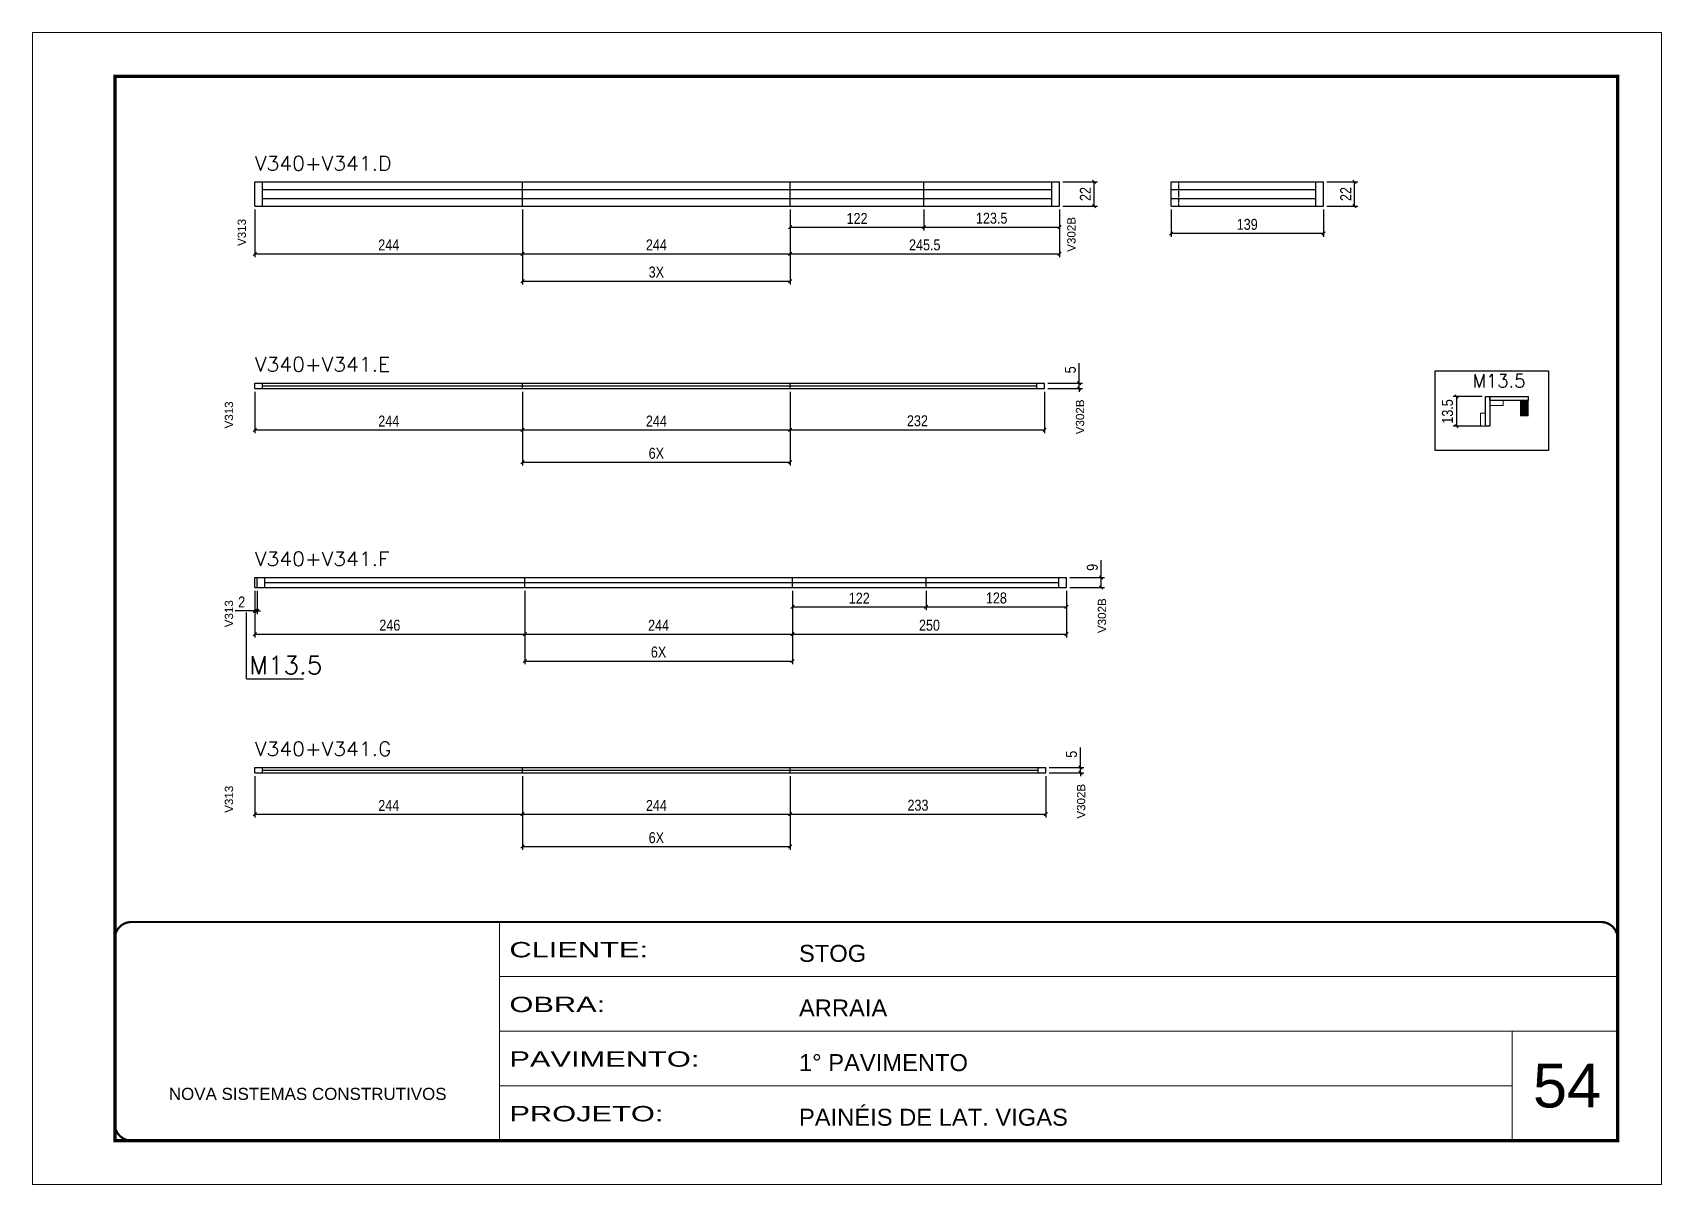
# Model space of a CAD drawing. Extents: x -3394 to 16474, y -5031 to 14397.
# Drawn here: x 5857 to 7342, y -1585 to -535 of the extents above; entities that cross this region are included whole.
import ezdxf

# ---------------------------------------------------------------- set-up
doc = ezdxf.new("R2010")
doc.units = 0
for name, pattern in [('CONTINUO', [0]), ('DASHED', [0.75, 0.5, -0.25]), ('HIDDEN', [0.375, 0.25, -0.125])]:
    doc.linetypes.add(name, pattern=pattern)
doc.layers.get('0').update_dxf_attribs({"linetype": 'CONTINUOUS'})
doc.layers.get('Defpoints').update_dxf_attribs({"linetype": 'CONTINUOUS'})
for name, color, linetype in [('5', 5, 'CONTINUOUS'), ('COTA', 241, 'CONTINUOUS'), ('NOMENCLATURA', 7, 'CONTINUOUS'), ('Painéis', 200, 'CONTINUOUS'), ('SARR_2.2x7', 40, 'CONTINUOUS'), ('SARR_EDITAR', 141, 'CONTINUOUS')]:
    doc.layers.add(name, color=color, linetype=linetype)
for name, color, linetype, lineweight in [('CARIMBO', 255, 'CONTINUOUS', 9), ('Folhas', 255, 'CONTINUOUS', 9), ('Madeira', 126, 'CONTINUOUS', 18), ('Sarr 2.2x7', 40, 'CONTINUOUS', 9), ('SARRAFO DE PRESSAO', 251, 'DASHED', 9), ('Texto Seção', 7, 'CONTINUOUS', 15)]:
    doc.layers.add(name, color=color, linetype=linetype, lineweight=lineweight)
doc.styles.add('ARIAL', font='arial.ttf')
doc.styles.add('COTA TECNICA', font='techl___.ttf', dxfattribs={"height": 10})
doc.styles.add('REGUA-120', font='ROMANS.shx', dxfattribs={"height": 15})
doc.styles.get("Standard").update_dxf_attribs({"font": 'ROMANS.SHX'})
doc.styles.add('Tecnologia', font='')
doc.styles.get('Tecnologia').set_extended_font_data('Forgotten Futurist')
doc.dimstyles.new('PAINEL', dxfattribs={"dimtxt": 10, "dimasz": 3, "dimexe": 3, "dimexo": 3, "dimgap": 3, "dimtad": 1, "dimdec": 1, "dimzin": 12, "dimdsep": 46, "dimtxsty": 'COTA TECNICA', "dimblk1": 'OBLIQUE', "dimblk2": 'OBLIQUE', "dimsah": 1, "dimcen": 0.9, "dimclrd": 4, "dimclre": 4, "dimclrt": 240, "dimadec": 1, "dimazin": 3, "dimtfac": 1, "dimtdec": 1, "dimtmove": 0, "dimatfit": 3, "dimfxl": 1, "dimtolj": 1, "dimtzin": 12, "dimarcsym": 0})

# ---------------------------------------------------------------- blocks, each defined once
blk = doc.blocks.new('9999999999')
at = {"color": 30, "linetype": 'CONTINUO'}
for p, q in [((98564.6, 34230.2), (98564.6, 34429.4)), ((98564.6, 34379.6), (99584, 34379.6)), ((98564.6, 34329.8), (99488, 34329.8)), ((99584, 34329.8), (99488, 34329.8)), ((99488, 34329.8), (99488, 34230.2)), ((98564.6, 34280), (99488, 34280))]:
    blk.add_line(p, q, dxfattribs=at)
at = {"color": 30, "linetype": 'CONTINUO', "const_width": 2}
blk.add_lwpolyline([(99584, 34230.2), (99584, 34414.4, 0.414214), (99569, 34429.4), (98229, 34429.4, 0.414214), (98214, 34414.4), (98214, 34245.2, 0.414214), (98229, 34230.2), (99584, 34230.2)], format="xyb", dxfattribs=at)
at = {"layer": 'Folhas'}
blk.add_lwpolyline([(98139, 34190.2), (99624, 34190.2), (99624, 35240.2), (98139, 35240.2)], close=True, dxfattribs=at)
at = {"layer": 'Folhas', "color": 30, "const_width": 3}
blk.add_lwpolyline([(98214, 34230.2), (99584, 34230.2), (99584, 35200.2), (98214, 35200.2)], close=True, dxfattribs=at)
at = {"color": 7, "linetype": 'Continuous', "ltscale": 5, "style": 'ARIAL'}
for s, height, p in [('STOG', 15.48, (98837.7, 34393.1)), ('ARRAIA', 15.48, (98837.7, 34343.3)), ('1° PAVIMENTO', 15.483, (98837.7, 34293.5)), ('NOVA SISTEMAS CONSTRUTIVOS', 11.059, (98263.2, 34267.2)), ('PAINÉIS DE LAT. VIGAS', 15.483, (98837.7, 34243.7))]:
    blk.add_text(s, height=height, dxfattribs=at).set_placement(p)
at = {"layer": 'Folhas', "color": 7, "style": 'Tecnologia', "width": 1.5}
for s, p in [('CLIENTE:', (98573.7, 34397.2)), ('OBRA:', (98573.7, 34347.3)), ('PAVIMENTO:', (98573.7, 34297.5)), ('PROJETO:', (98573.7, 34247.7))]:
    blk.add_text(s, height=14, dxfattribs=at).set_placement(p)
blk = doc.blocks.new('_Oblique')
at = {"color": 0, "linetype": 'ByBlock', "lineweight": -2}
blk.add_line((-0.5, -0.5), (0.5, 0.5), dxfattribs=at)
blk = doc.blocks.new('*D1853')
at = {"layer": 'COTA', "color": 4, "lineweight": -2, "transparency": 16777216}
for p, q in [((6796.4, -671.1), (6828, -671.1)), ((6825, -693.1), (6825, -671.1)), ((6796.4, -693.1), (6828, -693.1))]:
    blk.add_line(p, q, dxfattribs=at)
at = {"layer": 'Defpoints', "color": 0, "transparency": 16777216}
for p in [(6793.4, -671.1), (6825, -671.1), (6793.4, -693.1)]:
    blk.add_point(p, dxfattribs=at)
at = {"layer": 'COTA', "color": 4, "lineweight": -2, "transparency": 16777216, "xscale": 3, "yscale": 3, "zscale": 3}
for p, rotation in [((6825, -671.1), 90), ((6825, -693.1), 270)]:
    blk.add_blockref('_Oblique', p, dxfattribs=dict(at, rotation=rotation))
at = {"layer": 'COTA', "color": 240, "transparency": 16777216, "insert": (6817, -682.1), "char_height": 10, "attachment_point": 5, "rotation": 90, "style": 'COTA TECNICA'}
blk.add_mtext('\\A1;22', dxfattribs=at)
blk = doc.blocks.new('*D1908')
at = {"layer": 'COTA', "color": 4, "lineweight": -2, "transparency": 16777216}
for p, q in [((6059.9, -696.1), (6059.9, -739.6)), ((6303.9, -696.1), (6303.9, -739.6)), ((6059.9, -736.6), (6303.9, -736.6))]:
    blk.add_line(p, q, dxfattribs=at)
at = {"layer": 'Defpoints', "color": 0, "transparency": 16777216}
for p in [(6059.9, -693.1), (6303.9, -693.1), (6303.9, -736.6)]:
    blk.add_point(p, dxfattribs=at)
at = {"layer": 'COTA', "color": 4, "lineweight": -2, "transparency": 16777216, "xscale": 3, "yscale": 3, "zscale": 3, "rotation": 180}
blk.add_blockref('_Oblique', (6059.9, -736.6), dxfattribs=at)
at = {"layer": 'COTA', "color": 4, "lineweight": -2, "transparency": 16777216, "xscale": 3, "yscale": 3, "zscale": 3}
blk.add_blockref('_Oblique', (6303.9, -736.6), dxfattribs=at)
at = {"layer": 'COTA', "color": 240, "transparency": 16777216, "insert": (6181.9, -728.5), "char_height": 10, "attachment_point": 5, "style": 'COTA TECNICA'}
blk.add_mtext('\\A1;244', dxfattribs=at)
blk = doc.blocks.new('*D1909')
at = {"layer": 'COTA', "color": 4, "lineweight": -2, "transparency": 16777216}
for p, q in [((6303.9, -696.1), (6303.9, -739.6)), ((6547.9, -696.1), (6547.9, -739.6)), ((6303.9, -736.6), (6547.9, -736.6))]:
    blk.add_line(p, q, dxfattribs=at)
at = {"layer": 'Defpoints', "color": 0, "transparency": 16777216}
for p in [(6303.9, -693.1), (6547.9, -693.1), (6547.9, -736.6)]:
    blk.add_point(p, dxfattribs=at)
at = {"layer": 'COTA', "color": 4, "lineweight": -2, "transparency": 16777216, "xscale": 3, "yscale": 3, "zscale": 3, "rotation": 180}
blk.add_blockref('_Oblique', (6303.9, -736.6), dxfattribs=at)
at = {"layer": 'COTA', "color": 4, "lineweight": -2, "transparency": 16777216, "xscale": 3, "yscale": 3, "zscale": 3}
blk.add_blockref('_Oblique', (6547.9, -736.6), dxfattribs=at)
at = {"layer": 'COTA', "color": 240, "transparency": 16777216, "insert": (6425.9, -728.5), "char_height": 10, "attachment_point": 5, "style": 'COTA TECNICA'}
blk.add_mtext('\\A1;244', dxfattribs=at)
blk = doc.blocks.new('*D1910')
at = {"layer": 'COTA', "color": 4, "lineweight": -2, "transparency": 16777216}
for p, q in [((6547.9, -696.1), (6547.9, -715.4)), ((6669.9, -696.1), (6669.9, -715.4)), ((6547.9, -712.4), (6669.9, -712.4))]:
    blk.add_line(p, q, dxfattribs=at)
at = {"layer": 'Defpoints', "color": 0, "transparency": 16777216}
for p in [(6547.9, -693.1), (6669.9, -693.1), (6669.9, -712.4)]:
    blk.add_point(p, dxfattribs=at)
at = {"layer": 'COTA', "color": 4, "lineweight": -2, "transparency": 16777216, "xscale": 3, "yscale": 3, "zscale": 3, "rotation": 180}
blk.add_blockref('_Oblique', (6547.9, -712.4), dxfattribs=at)
at = {"layer": 'COTA', "color": 4, "lineweight": -2, "transparency": 16777216, "xscale": 3, "yscale": 3, "zscale": 3}
blk.add_blockref('_Oblique', (6669.9, -712.4), dxfattribs=at)
at = {"layer": 'COTA', "color": 240, "transparency": 16777216, "insert": (6608.9, -704.4), "char_height": 10, "attachment_point": 5, "style": 'COTA TECNICA'}
blk.add_mtext('\\A1;122', dxfattribs=at)
blk = doc.blocks.new('*D1854')
at = {"layer": 'COTA', "color": 4, "lineweight": -2, "transparency": 16777216}
for p, q in [((6303.9, -696.1), (6303.9, -764.5)), ((6547.9, -696.1), (6547.9, -764.5)), ((6303.9, -761.5), (6547.9, -761.5))]:
    blk.add_line(p, q, dxfattribs=at)
at = {"layer": 'Defpoints', "color": 0, "transparency": 16777216}
for p in [(6303.9, -693.1), (6547.9, -693.1), (6547.9, -761.5)]:
    blk.add_point(p, dxfattribs=at)
at = {"layer": 'COTA', "color": 4, "lineweight": -2, "transparency": 16777216, "xscale": 3, "yscale": 3, "zscale": 3, "rotation": 180}
blk.add_blockref('_Oblique', (6303.9, -761.5), dxfattribs=at)
at = {"layer": 'COTA', "color": 4, "lineweight": -2, "transparency": 16777216, "xscale": 3, "yscale": 3, "zscale": 3}
blk.add_blockref('_Oblique', (6547.9, -761.5), dxfattribs=at)
at = {"layer": 'COTA', "color": 240, "transparency": 16777216, "insert": (6425.9, -753.3), "char_height": 10, "attachment_point": 5, "style": 'COTA TECNICA'}
blk.add_mtext('\\A1;3X', dxfattribs=at)
blk = doc.blocks.new('*D1855')
at = {"layer": 'COTA', "color": 4, "lineweight": -2, "transparency": 16777216}
for p, q in [((6831.5, -1031.7), (6831.5, -1016)), ((6802.9, -1031.7), (6834.5, -1031.7)), ((6831.5, -1040.7), (6831.5, -1031.7)), ((6802.9, -1040.7), (6834.5, -1040.7))]:
    blk.add_line(p, q, dxfattribs=at)
at = {"layer": 'Defpoints', "color": 0, "transparency": 16777216}
for p in [(6799.9, -1031.7), (6831.5, -1031.7), (6799.9, -1040.7)]:
    blk.add_point(p, dxfattribs=at)
at = {"layer": 'COTA', "color": 4, "lineweight": -2, "transparency": 16777216, "xscale": 3, "yscale": 3, "zscale": 3}
for p, rotation in [((6831.5, -1031.7), 90), ((6831.5, -1040.7), 270)]:
    blk.add_blockref('_Oblique', p, dxfattribs=dict(at, rotation=rotation))
at = {"layer": 'COTA', "color": 240, "transparency": 16777216, "insert": (6823.4, -1022.4), "char_height": 10, "attachment_point": 5, "rotation": 90, "style": 'COTA TECNICA'}
blk.add_mtext('\\A1;9', dxfattribs=at)
blk = doc.blocks.new('*D1911')
at = {"layer": 'COTA', "color": 4, "lineweight": -2, "transparency": 16777216}
for p, q in [((6059.9, -1043.7), (6059.9, -1086.3)), ((6305.9, -1043.7), (6305.9, -1086.3)), ((6059.9, -1083.3), (6305.9, -1083.3))]:
    blk.add_line(p, q, dxfattribs=at)
at = {"layer": 'Defpoints', "color": 0, "transparency": 16777216}
for p in [(6059.9, -1040.7), (6305.9, -1040.7), (6305.9, -1083.3)]:
    blk.add_point(p, dxfattribs=at)
at = {"layer": 'COTA', "color": 4, "lineweight": -2, "transparency": 16777216, "xscale": 3, "yscale": 3, "zscale": 3, "rotation": 180}
blk.add_blockref('_Oblique', (6059.9, -1083.3), dxfattribs=at)
at = {"layer": 'COTA', "color": 4, "lineweight": -2, "transparency": 16777216, "xscale": 3, "yscale": 3, "zscale": 3}
blk.add_blockref('_Oblique', (6305.9, -1083.3), dxfattribs=at)
at = {"layer": 'COTA', "color": 240, "transparency": 16777216, "insert": (6182.9, -1075.2), "char_height": 10, "attachment_point": 5, "style": 'COTA TECNICA'}
blk.add_mtext('\\A1;246', dxfattribs=at)
blk = doc.blocks.new('*D1912')
at = {"layer": 'COTA', "color": 4, "lineweight": -2, "transparency": 16777216}
for p, q in [((6305.9, -1043.7), (6305.9, -1086.3)), ((6549.9, -1043.7), (6549.9, -1086.3)), ((6305.9, -1083.3), (6549.9, -1083.3))]:
    blk.add_line(p, q, dxfattribs=at)
at = {"layer": 'Defpoints', "color": 0, "transparency": 16777216}
for p in [(6305.9, -1040.7), (6549.9, -1040.7), (6549.9, -1083.3)]:
    blk.add_point(p, dxfattribs=at)
at = {"layer": 'COTA', "color": 4, "lineweight": -2, "transparency": 16777216, "xscale": 3, "yscale": 3, "zscale": 3, "rotation": 180}
blk.add_blockref('_Oblique', (6305.9, -1083.3), dxfattribs=at)
at = {"layer": 'COTA', "color": 4, "lineweight": -2, "transparency": 16777216, "xscale": 3, "yscale": 3, "zscale": 3}
blk.add_blockref('_Oblique', (6549.9, -1083.3), dxfattribs=at)
at = {"layer": 'COTA', "color": 240, "transparency": 16777216, "insert": (6427.9, -1075.2), "char_height": 10, "attachment_point": 5, "style": 'COTA TECNICA'}
blk.add_mtext('\\A1;244', dxfattribs=at)
blk = doc.blocks.new('*D1913')
at = {"layer": 'COTA', "color": 4, "lineweight": -2, "transparency": 16777216}
for p, q in [((6549.9, -1043.7), (6549.9, -1086.3)), ((6799.9, -1043.7), (6799.9, -1086.3)), ((6549.9, -1083.3), (6799.9, -1083.3))]:
    blk.add_line(p, q, dxfattribs=at)
at = {"layer": 'Defpoints', "color": 0, "transparency": 16777216}
for p in [(6549.9, -1040.7), (6799.9, -1040.7), (6799.9, -1083.3)]:
    blk.add_point(p, dxfattribs=at)
at = {"layer": 'COTA', "color": 4, "lineweight": -2, "transparency": 16777216, "xscale": 3, "yscale": 3, "zscale": 3, "rotation": 180}
blk.add_blockref('_Oblique', (6549.9, -1083.3), dxfattribs=at)
at = {"layer": 'COTA', "color": 4, "lineweight": -2, "transparency": 16777216, "xscale": 3, "yscale": 3, "zscale": 3}
blk.add_blockref('_Oblique', (6799.9, -1083.3), dxfattribs=at)
at = {"layer": 'COTA', "color": 240, "transparency": 16777216, "insert": (6674.9, -1075.2), "char_height": 10, "attachment_point": 5, "style": 'COTA TECNICA'}
blk.add_mtext('\\A1;250', dxfattribs=at)
blk = doc.blocks.new('*D1856')
at = {"layer": 'COTA', "color": 4, "lineweight": -2, "transparency": 16777216}
for p, q in [((6305.9, -1043.7), (6305.9, -1110.8)), ((6549.9, -1043.7), (6549.9, -1110.8)), ((6305.9, -1107.8), (6549.9, -1107.8))]:
    blk.add_line(p, q, dxfattribs=at)
at = {"layer": 'Defpoints', "color": 0, "transparency": 16777216}
for p in [(6305.9, -1040.7), (6549.9, -1040.7), (6549.9, -1107.8)]:
    blk.add_point(p, dxfattribs=at)
at = {"layer": 'COTA', "color": 4, "lineweight": -2, "transparency": 16777216, "xscale": 3, "yscale": 3, "zscale": 3, "rotation": 180}
blk.add_blockref('_Oblique', (6305.9, -1107.8), dxfattribs=at)
at = {"layer": 'COTA', "color": 4, "lineweight": -2, "transparency": 16777216, "xscale": 3, "yscale": 3, "zscale": 3}
blk.add_blockref('_Oblique', (6549.9, -1107.8), dxfattribs=at)
at = {"layer": 'COTA', "color": 240, "transparency": 16777216, "insert": (6427.9, -1099.7), "char_height": 10, "attachment_point": 5, "style": 'COTA TECNICA'}
blk.add_mtext('\\A1;6X', dxfattribs=at)
blk = doc.blocks.new('*D1914')
at = {"layer": 'COTA', "color": 4, "lineweight": -2, "transparency": 16777216}
for p, q in [((6059.9, -1043.7), (6059.9, -1065)), ((6061.9, -1043.7), (6061.9, -1065)), ((6059.9, -1062), (6041.8, -1062)), ((6061.9, -1062), (6059.9, -1062)), ((6061.9, -1062), (6064.9, -1062))]:
    blk.add_line(p, q, dxfattribs=at)
at = {"layer": 'Defpoints', "color": 0, "transparency": 16777216}
for p in [(6059.9, -1040.7), (6061.9, -1040.7), (6059.9, -1062)]:
    blk.add_point(p, dxfattribs=at)
at = {"layer": 'COTA', "color": 4, "lineweight": -2, "transparency": 16777216, "xscale": 3, "yscale": 3, "zscale": 3}
blk.add_blockref('_Oblique', (6059.9, -1062), dxfattribs=at)
at = {"layer": 'COTA', "color": 4, "lineweight": -2, "transparency": 16777216, "xscale": 3, "yscale": 3, "zscale": 3, "rotation": 180}
blk.add_blockref('_Oblique', (6061.9, -1062), dxfattribs=at)
at = {"layer": 'COTA', "color": 240, "transparency": 16777216, "insert": (6047.8, -1054), "char_height": 10, "attachment_point": 5, "style": 'COTA TECNICA'}
blk.add_mtext('\\A1;2', dxfattribs=at)
blk = doc.blocks.new('*D1915')
at = {"layer": 'Defpoints', "color": 0, "linetype": 'ByBlock', "transparency": 16777216}
for p in [(7181.8, -866.8), (7155.4, -893.8), (7181.8, -893.8)]:
    blk.add_point(p, dxfattribs=at)
at = {"layer": 'Sarr 2.2x7', "color": 4, "linetype": 'ByBlock', "lineweight": -2, "transparency": 16777216}
for p, q in [((7178.8, -866.8), (7152.4, -866.8)), ((7155.4, -866.8), (7155.4, -893.8)), ((7178.8, -893.8), (7152.4, -893.8))]:
    blk.add_line(p, q, dxfattribs=at)
at = {"layer": 'Sarr 2.2x7', "color": 4, "linetype": 'ByBlock', "lineweight": -2, "transparency": 16777216, "xscale": 3, "yscale": 3, "zscale": 3}
for p, rotation in [((7155.4, -866.8), 90), ((7155.4, -893.8), 270)]:
    blk.add_blockref('_Oblique', p, dxfattribs=dict(at, rotation=rotation))
at = {"layer": 'Sarr 2.2x7', "color": 240, "linetype": 'ByBlock', "transparency": 16777216, "insert": (7147.2, -880.3), "char_height": 10, "attachment_point": 5, "rotation": 90, "style": 'COTA TECNICA'}
blk.add_mtext('\\A1;13.5', dxfattribs=at)
blk = doc.blocks.new('*D1844')
at = {"layer": 'COTA', "color": 4, "lineweight": -2, "transparency": 16777216}
for p, q in [((6811.5, -854.4), (6811.5, -836.3)), ((6782.9, -854.4), (6814.5, -854.4)), ((6782.9, -859.4), (6814.5, -859.4)), ((6811.5, -859.4), (6811.5, -854.4)), ((6811.5, -859.4), (6811.5, -862.4))]:
    blk.add_line(p, q, dxfattribs=at)
at = {"layer": 'Defpoints', "color": 0, "transparency": 16777216}
for p in [(6779.9, -854.4), (6779.9, -859.4), (6811.5, -854.4)]:
    blk.add_point(p, dxfattribs=at)
at = {"layer": 'COTA', "color": 4, "lineweight": -2, "transparency": 16777216, "xscale": 3, "yscale": 3, "zscale": 3}
for p, rotation in [((6811.5, -854.4), 270), ((6811.5, -859.4), 90)]:
    blk.add_blockref('_Oblique', p, dxfattribs=dict(at, rotation=rotation))
at = {"layer": 'COTA', "color": 240, "transparency": 16777216, "insert": (6803.4, -842.4), "char_height": 10, "attachment_point": 5, "rotation": 90, "style": 'COTA TECNICA'}
blk.add_mtext('\\A1;5', dxfattribs=at)
blk = doc.blocks.new('*D1897')
at = {"layer": 'COTA', "color": 4, "lineweight": -2, "transparency": 16777216}
for p, q in [((6059.9, -862.4), (6059.9, -900.1)), ((6303.9, -862.4), (6303.9, -900.1)), ((6059.9, -897.1), (6303.9, -897.1))]:
    blk.add_line(p, q, dxfattribs=at)
at = {"layer": 'Defpoints', "color": 0, "transparency": 16777216}
for p in [(6059.9, -859.4), (6303.9, -859.4), (6303.9, -897.1)]:
    blk.add_point(p, dxfattribs=at)
at = {"layer": 'COTA', "color": 4, "lineweight": -2, "transparency": 16777216, "xscale": 3, "yscale": 3, "zscale": 3, "rotation": 180}
blk.add_blockref('_Oblique', (6059.9, -897.1), dxfattribs=at)
at = {"layer": 'COTA', "color": 4, "lineweight": -2, "transparency": 16777216, "xscale": 3, "yscale": 3, "zscale": 3}
blk.add_blockref('_Oblique', (6303.9, -897.1), dxfattribs=at)
at = {"layer": 'COTA', "color": 240, "transparency": 16777216, "insert": (6181.9, -889.1), "char_height": 10, "attachment_point": 5, "style": 'COTA TECNICA'}
blk.add_mtext('\\A1;244', dxfattribs=at)
blk = doc.blocks.new('*D1898')
at = {"layer": 'COTA', "color": 4, "lineweight": -2, "transparency": 16777216}
for p, q in [((6303.9, -862.4), (6303.9, -900.1)), ((6547.9, -862.4), (6547.9, -900.1)), ((6303.9, -897.1), (6547.9, -897.1))]:
    blk.add_line(p, q, dxfattribs=at)
at = {"layer": 'Defpoints', "color": 0, "transparency": 16777216}
for p in [(6303.9, -859.4), (6547.9, -859.4), (6547.9, -897.1)]:
    blk.add_point(p, dxfattribs=at)
at = {"layer": 'COTA', "color": 4, "lineweight": -2, "transparency": 16777216, "xscale": 3, "yscale": 3, "zscale": 3, "rotation": 180}
blk.add_blockref('_Oblique', (6303.9, -897.1), dxfattribs=at)
at = {"layer": 'COTA', "color": 4, "lineweight": -2, "transparency": 16777216, "xscale": 3, "yscale": 3, "zscale": 3}
blk.add_blockref('_Oblique', (6547.9, -897.1), dxfattribs=at)
at = {"layer": 'COTA', "color": 240, "transparency": 16777216, "insert": (6425.9, -889.1), "char_height": 10, "attachment_point": 5, "style": 'COTA TECNICA'}
blk.add_mtext('\\A1;244', dxfattribs=at)
blk = doc.blocks.new('*D1899')
at = {"layer": 'COTA', "color": 4, "lineweight": -2, "transparency": 16777216}
for p, q in [((6547.9, -862.4), (6547.9, -900.1)), ((6779.9, -862.4), (6779.9, -900.1)), ((6547.9, -897.1), (6779.9, -897.1))]:
    blk.add_line(p, q, dxfattribs=at)
at = {"layer": 'Defpoints', "color": 0, "transparency": 16777216}
for p in [(6547.9, -859.4), (6779.9, -859.4), (6779.9, -897.1)]:
    blk.add_point(p, dxfattribs=at)
at = {"layer": 'COTA', "color": 4, "lineweight": -2, "transparency": 16777216, "xscale": 3, "yscale": 3, "zscale": 3, "rotation": 180}
blk.add_blockref('_Oblique', (6547.9, -897.1), dxfattribs=at)
at = {"layer": 'COTA', "color": 4, "lineweight": -2, "transparency": 16777216, "xscale": 3, "yscale": 3, "zscale": 3}
blk.add_blockref('_Oblique', (6779.9, -897.1), dxfattribs=at)
at = {"layer": 'COTA', "color": 240, "transparency": 16777216, "insert": (6663.9, -888.9), "char_height": 10, "attachment_point": 5, "style": 'COTA TECNICA'}
blk.add_mtext('\\A1;232', dxfattribs=at)
blk = doc.blocks.new('*D1845')
at = {"layer": 'COTA', "color": 4, "lineweight": -2, "transparency": 16777216}
for p, q in [((6303.9, -862.4), (6303.9, -929.6)), ((6547.9, -862.4), (6547.9, -929.6)), ((6303.9, -926.6), (6547.9, -926.6))]:
    blk.add_line(p, q, dxfattribs=at)
at = {"layer": 'Defpoints', "color": 0, "transparency": 16777216}
for p in [(6303.9, -859.4), (6547.9, -859.4), (6547.9, -926.6)]:
    blk.add_point(p, dxfattribs=at)
at = {"layer": 'COTA', "color": 4, "lineweight": -2, "transparency": 16777216, "xscale": 3, "yscale": 3, "zscale": 3, "rotation": 180}
blk.add_blockref('_Oblique', (6303.9, -926.6), dxfattribs=at)
at = {"layer": 'COTA', "color": 4, "lineweight": -2, "transparency": 16777216, "xscale": 3, "yscale": 3, "zscale": 3}
blk.add_blockref('_Oblique', (6547.9, -926.6), dxfattribs=at)
at = {"layer": 'COTA', "color": 240, "transparency": 16777216, "insert": (6425.9, -918.5), "char_height": 10, "attachment_point": 5, "style": 'COTA TECNICA'}
blk.add_mtext('\\A1;6X', dxfattribs=at)
blk = doc.blocks.new('*D1846')
at = {"layer": 'COTA', "color": 4, "lineweight": -2, "transparency": 16777216}
for p, q in [((6812.5, -1204.8), (6812.5, -1186.7)), ((6783.9, -1204.8), (6815.5, -1204.8)), ((6783.9, -1209.8), (6815.5, -1209.8)), ((6812.5, -1209.8), (6812.5, -1204.8)), ((6812.5, -1209.8), (6812.5, -1212.8))]:
    blk.add_line(p, q, dxfattribs=at)
at = {"layer": 'Defpoints', "color": 0, "transparency": 16777216}
for p in [(6780.9, -1204.8), (6780.9, -1209.8), (6812.5, -1204.8)]:
    blk.add_point(p, dxfattribs=at)
at = {"layer": 'COTA', "color": 4, "lineweight": -2, "transparency": 16777216, "xscale": 3, "yscale": 3, "zscale": 3}
for p, rotation in [((6812.5, -1204.8), 270), ((6812.5, -1209.8), 90)]:
    blk.add_blockref('_Oblique', p, dxfattribs=dict(at, rotation=rotation))
at = {"layer": 'COTA', "color": 240, "transparency": 16777216, "insert": (6804.4, -1192.8), "char_height": 10, "attachment_point": 5, "rotation": 90, "style": 'COTA TECNICA'}
blk.add_mtext('\\A1;5', dxfattribs=at)
blk = doc.blocks.new('*D1900')
at = {"layer": 'COTA', "color": 4, "lineweight": -2, "transparency": 16777216}
for p, q in [((6059.9, -1212.8), (6059.9, -1250.5)), ((6303.9, -1212.8), (6303.9, -1250.5)), ((6059.9, -1247.5), (6303.9, -1247.5))]:
    blk.add_line(p, q, dxfattribs=at)
at = {"layer": 'Defpoints', "color": 0, "transparency": 16777216}
for p in [(6059.9, -1209.8), (6303.9, -1209.8), (6303.9, -1247.5)]:
    blk.add_point(p, dxfattribs=at)
at = {"layer": 'COTA', "color": 4, "lineweight": -2, "transparency": 16777216, "xscale": 3, "yscale": 3, "zscale": 3, "rotation": 180}
blk.add_blockref('_Oblique', (6059.9, -1247.5), dxfattribs=at)
at = {"layer": 'COTA', "color": 4, "lineweight": -2, "transparency": 16777216, "xscale": 3, "yscale": 3, "zscale": 3}
blk.add_blockref('_Oblique', (6303.9, -1247.5), dxfattribs=at)
at = {"layer": 'COTA', "color": 240, "transparency": 16777216, "insert": (6181.9, -1239.5), "char_height": 10, "attachment_point": 5, "style": 'COTA TECNICA'}
blk.add_mtext('\\A1;244', dxfattribs=at)
blk = doc.blocks.new('*D1901')
at = {"layer": 'COTA', "color": 4, "lineweight": -2, "transparency": 16777216}
for p, q in [((6303.9, -1212.8), (6303.9, -1250.5)), ((6547.9, -1212.8), (6547.9, -1250.5)), ((6303.9, -1247.5), (6547.9, -1247.5))]:
    blk.add_line(p, q, dxfattribs=at)
at = {"layer": 'Defpoints', "color": 0, "transparency": 16777216}
for p in [(6303.9, -1209.8), (6547.9, -1209.8), (6547.9, -1247.5)]:
    blk.add_point(p, dxfattribs=at)
at = {"layer": 'COTA', "color": 4, "lineweight": -2, "transparency": 16777216, "xscale": 3, "yscale": 3, "zscale": 3, "rotation": 180}
blk.add_blockref('_Oblique', (6303.9, -1247.5), dxfattribs=at)
at = {"layer": 'COTA', "color": 4, "lineweight": -2, "transparency": 16777216, "xscale": 3, "yscale": 3, "zscale": 3}
blk.add_blockref('_Oblique', (6547.9, -1247.5), dxfattribs=at)
at = {"layer": 'COTA', "color": 240, "transparency": 16777216, "insert": (6425.9, -1239.5), "char_height": 10, "attachment_point": 5, "style": 'COTA TECNICA'}
blk.add_mtext('\\A1;244', dxfattribs=at)
blk = doc.blocks.new('*D1902')
at = {"layer": 'COTA', "color": 4, "lineweight": -2, "transparency": 16777216}
for p, q in [((6547.9, -1212.8), (6547.9, -1250.5)), ((6780.9, -1212.8), (6780.9, -1250.5)), ((6547.9, -1247.5), (6780.9, -1247.5))]:
    blk.add_line(p, q, dxfattribs=at)
at = {"layer": 'Defpoints', "color": 0, "transparency": 16777216}
for p in [(6547.9, -1209.8), (6780.9, -1209.8), (6780.9, -1247.5)]:
    blk.add_point(p, dxfattribs=at)
at = {"layer": 'COTA', "color": 4, "lineweight": -2, "transparency": 16777216, "xscale": 3, "yscale": 3, "zscale": 3, "rotation": 180}
blk.add_blockref('_Oblique', (6547.9, -1247.5), dxfattribs=at)
at = {"layer": 'COTA', "color": 4, "lineweight": -2, "transparency": 16777216, "xscale": 3, "yscale": 3, "zscale": 3}
blk.add_blockref('_Oblique', (6780.9, -1247.5), dxfattribs=at)
at = {"layer": 'COTA', "color": 240, "transparency": 16777216, "insert": (6664.4, -1239.3), "char_height": 10, "attachment_point": 5, "style": 'COTA TECNICA'}
blk.add_mtext('\\A1;233', dxfattribs=at)
blk = doc.blocks.new('*D1847')
at = {"layer": 'COTA', "color": 4, "lineweight": -2, "transparency": 16777216}
for p, q in [((6303.9, -1212.8), (6303.9, -1280)), ((6547.9, -1212.8), (6547.9, -1280)), ((6303.9, -1277), (6547.9, -1277))]:
    blk.add_line(p, q, dxfattribs=at)
at = {"layer": 'Defpoints', "color": 0, "transparency": 16777216}
for p in [(6303.9, -1209.8), (6547.9, -1209.8), (6547.9, -1277)]:
    blk.add_point(p, dxfattribs=at)
at = {"layer": 'COTA', "color": 4, "lineweight": -2, "transparency": 16777216, "xscale": 3, "yscale": 3, "zscale": 3, "rotation": 180}
blk.add_blockref('_Oblique', (6303.9, -1277), dxfattribs=at)
at = {"layer": 'COTA', "color": 4, "lineweight": -2, "transparency": 16777216, "xscale": 3, "yscale": 3, "zscale": 3}
blk.add_blockref('_Oblique', (6547.9, -1277), dxfattribs=at)
at = {"layer": 'COTA', "color": 240, "transparency": 16777216, "insert": (6425.9, -1268.9), "char_height": 10, "attachment_point": 5, "style": 'COTA TECNICA'}
blk.add_mtext('\\A1;6X', dxfattribs=at)
blk = doc.blocks.new('*D1903')
at = {"layer": 'COTA', "color": 4, "lineweight": -2, "transparency": 16777216}
for p, q in [((6669.9, -696.1), (6669.9, -715.4)), ((6793.4, -696.1), (6793.4, -715.4)), ((6669.9, -712.4), (6793.4, -712.4))]:
    blk.add_line(p, q, dxfattribs=at)
at = {"layer": 'Defpoints', "color": 0, "transparency": 16777216}
for p in [(6669.9, -693.1), (6793.4, -693.1), (6793.4, -712.4)]:
    blk.add_point(p, dxfattribs=at)
at = {"layer": 'COTA', "color": 4, "lineweight": -2, "transparency": 16777216, "xscale": 3, "yscale": 3, "zscale": 3, "rotation": 180}
blk.add_blockref('_Oblique', (6669.9, -712.4), dxfattribs=at)
at = {"layer": 'COTA', "color": 4, "lineweight": -2, "transparency": 16777216, "xscale": 3, "yscale": 3, "zscale": 3}
blk.add_blockref('_Oblique', (6793.4, -712.4), dxfattribs=at)
at = {"layer": 'COTA', "color": 240, "transparency": 16777216, "insert": (6731.6, -704.2), "char_height": 10, "attachment_point": 5, "style": 'COTA TECNICA'}
blk.add_mtext('\\A1;123.5', dxfattribs=at)
blk = doc.blocks.new('*D1904')
at = {"layer": 'COTA', "color": 4, "lineweight": -2, "transparency": 16777216}
for p, q in [((6547.9, -696.1), (6547.9, -739.6)), ((6793.4, -696.1), (6793.4, -739.6)), ((6547.9, -736.6), (6793.4, -736.6))]:
    blk.add_line(p, q, dxfattribs=at)
at = {"layer": 'Defpoints', "color": 0, "transparency": 16777216}
for p in [(6547.9, -693.1), (6793.4, -693.1), (6793.4, -736.6)]:
    blk.add_point(p, dxfattribs=at)
at = {"layer": 'COTA', "color": 4, "lineweight": -2, "transparency": 16777216, "xscale": 3, "yscale": 3, "zscale": 3, "rotation": 180}
blk.add_blockref('_Oblique', (6547.9, -736.6), dxfattribs=at)
at = {"layer": 'COTA', "color": 4, "lineweight": -2, "transparency": 16777216, "xscale": 3, "yscale": 3, "zscale": 3}
blk.add_blockref('_Oblique', (6793.4, -736.6), dxfattribs=at)
at = {"layer": 'COTA', "color": 240, "transparency": 16777216, "insert": (6670.6, -728.5), "char_height": 10, "attachment_point": 5, "style": 'COTA TECNICA'}
blk.add_mtext('\\A1;245.5', dxfattribs=at)
blk = doc.blocks.new('*D1848')
at = {"layer": 'COTA', "color": 4, "linetype": 'ByBlock', "lineweight": -2, "transparency": 16777216}
for p, q in [((7037.1, -671.1), (7065.4, -671.1)), ((7062.4, -693.1), (7062.4, -671.1)), ((7037.1, -693.1), (7065.4, -693.1))]:
    blk.add_line(p, q, dxfattribs=at)
at = {"layer": 'Defpoints', "color": 0, "linetype": 'ByBlock', "transparency": 16777216}
for p in [(7034.1, -671.1), (7062.4, -671.1), (7034.1, -693.1)]:
    blk.add_point(p, dxfattribs=at)
at = {"layer": 'COTA', "color": 4, "linetype": 'ByBlock', "lineweight": -2, "transparency": 16777216, "xscale": 3, "yscale": 3, "zscale": 3}
for p, rotation in [((7062.4, -671.1), 90), ((7062.4, -693.1), 270)]:
    blk.add_blockref('_Oblique', p, dxfattribs=dict(at, rotation=rotation))
at = {"layer": 'COTA', "color": 240, "linetype": 'ByBlock', "transparency": 16777216, "insert": (7054.4, -682.1), "char_height": 10, "attachment_point": 5, "rotation": 90, "style": 'COTA TECNICA'}
blk.add_mtext('\\A1;22', dxfattribs=at)
blk = doc.blocks.new('*D1905')
at = {"layer": 'COTA', "color": 4, "lineweight": -2, "transparency": 16777216}
for p, q in [((6895.1, -696.1), (6895.1, -721)), ((7034.1, -696.1), (7034.1, -721)), ((7034.1, -718), (6895.1, -718))]:
    blk.add_line(p, q, dxfattribs=at)
at = {"layer": 'Defpoints', "color": 0, "transparency": 16777216}
for p in [(6895.1, -693.1), (7034.1, -693.1), (6895.1, -718)]:
    blk.add_point(p, dxfattribs=at)
at = {"layer": 'COTA', "color": 4, "lineweight": -2, "transparency": 16777216, "xscale": 3, "yscale": 3, "zscale": 3, "rotation": 180}
blk.add_blockref('_Oblique', (6895.1, -718), dxfattribs=at)
at = {"layer": 'COTA', "color": 4, "lineweight": -2, "transparency": 16777216, "xscale": 3, "yscale": 3, "zscale": 3}
blk.add_blockref('_Oblique', (7034.1, -718), dxfattribs=at)
at = {"layer": 'COTA', "color": 240, "transparency": 16777216, "insert": (6964.6, -709.8), "char_height": 10, "attachment_point": 5, "style": 'COTA TECNICA'}
blk.add_mtext('\\A1;139', dxfattribs=at)
blk = doc.blocks.new('*D1906')
at = {"layer": 'COTA', "color": 4, "lineweight": -2, "transparency": 16777216}
for p, q in [((6549.9, -1043.7), (6549.9, -1061.5)), ((6671.9, -1043.7), (6671.9, -1061.5)), ((6549.9, -1058.5), (6671.9, -1058.5))]:
    blk.add_line(p, q, dxfattribs=at)
at = {"layer": 'Defpoints', "color": 0, "transparency": 16777216}
for p in [(6549.9, -1040.7), (6671.9, -1040.7), (6671.9, -1058.5)]:
    blk.add_point(p, dxfattribs=at)
at = {"layer": 'COTA', "color": 4, "lineweight": -2, "transparency": 16777216, "xscale": 3, "yscale": 3, "zscale": 3, "rotation": 180}
blk.add_blockref('_Oblique', (6549.9, -1058.5), dxfattribs=at)
at = {"layer": 'COTA', "color": 4, "lineweight": -2, "transparency": 16777216, "xscale": 3, "yscale": 3, "zscale": 3}
blk.add_blockref('_Oblique', (6671.9, -1058.5), dxfattribs=at)
at = {"layer": 'COTA', "color": 240, "transparency": 16777216, "insert": (6610.9, -1050.5), "char_height": 10, "attachment_point": 5, "style": 'COTA TECNICA'}
blk.add_mtext('\\A1;122', dxfattribs=at)
blk = doc.blocks.new('*D1907')
at = {"layer": 'COTA', "color": 4, "lineweight": -2, "transparency": 16777216}
for p, q in [((6671.9, -1043.7), (6671.9, -1061.5)), ((6799.9, -1043.7), (6799.9, -1061.5)), ((6671.9, -1058.5), (6799.9, -1058.5))]:
    blk.add_line(p, q, dxfattribs=at)
at = {"layer": 'Defpoints', "color": 0, "transparency": 16777216}
for p in [(6671.9, -1040.7), (6799.9, -1040.7), (6799.9, -1058.5)]:
    blk.add_point(p, dxfattribs=at)
at = {"layer": 'COTA', "color": 4, "lineweight": -2, "transparency": 16777216, "xscale": 3, "yscale": 3, "zscale": 3, "rotation": 180}
blk.add_blockref('_Oblique', (6671.9, -1058.5), dxfattribs=at)
at = {"layer": 'COTA', "color": 4, "lineweight": -2, "transparency": 16777216, "xscale": 3, "yscale": 3, "zscale": 3}
blk.add_blockref('_Oblique', (6799.9, -1058.5), dxfattribs=at)
at = {"layer": 'COTA', "color": 240, "transparency": 16777216, "insert": (6735.9, -1050.4), "char_height": 10, "attachment_point": 5, "style": 'COTA TECNICA'}
blk.add_mtext('\\A1;128', dxfattribs=at)

msp = doc.modelspace()

# ---------------------------------------------------------------- hatches: boundary and pattern name
at = {"layer": 'Madeira'}
h = msp.add_hatch(dxfattribs=at)
h.set_pattern_fill('ANSI31', color=256, scale=0.2, angle=270, style=0)
h.set_pattern_definition([(315, (23786.78967, -14218.5238), (0.449012806, 0.449012806), [])])
h.paths.add_polyline_path([(7220.78, -870.39), (7213.78, -870.39), (7213.78, -884.39), (7220.78, -884.39)])

# ---------------------------------------------------------------- linework, layer by layer
at = {"linetype": 'ByBlock'}
msp.add_lwpolyline([(7135.86, -843.19), (7239.3, -843.19), (7239.3, -915.81), (7135.86, -915.81)], close=True, dxfattribs=at)
at = {"layer": 'Madeira'}
msp.add_lwpolyline([(7220.78, -870.39), (7213.78, -870.39), (7213.78, -884.39), (7220.78, -884.39)], close=True, dxfattribs=at)
at = {"layer": 'NOMENCLATURA', "linetype": 'Continuous'}
for q in [(6052.21, -1063.61), (6104.1, -1123.95)]:
    msp.add_line((6052.21, -1123.95), q, dxfattribs=at)
at = {"layer": 'Painéis', "linetype": 'ByBlock'}
for p, q in [((6059.9, -671.12), (6793.4, -671.12)), ((6059.9, -693.12), (6059.9, -671.12)), ((6303.9, -693.12), (6303.9, -671.12)), ((6547.9, -693.12), (6547.9, -671.12)), ((6547.9, -693.12), (6547.9, -671.12)), ((6669.9, -693.12), (6669.9, -671.12)), ((6793.4, -693.12), (6793.4, -671.12)), ((6895.11, -671.12), (7034.11, -671.12)), ((6895.11, -693.12), (6895.11, -671.12)), ((7034.11, -693.12), (7034.11, -671.12)), ((6059.9, -693.12), (6793.4, -693.12)), ((6895.11, -693.12), (7034.11, -693.12)), ((6059.9, -854.43), (6779.9, -854.43)), ((6059.9, -859.43), (6059.9, -854.43)), ((6059.9, -859.43), (6779.9, -859.43)), ((6303.9, -859.43), (6303.9, -854.43)), ((6547.9, -859.43), (6547.9, -854.43)), ((6547.9, -859.43), (6547.9, -854.43)), ((6779.9, -859.43), (6779.9, -854.43)), ((6059.9, -1031.69), (6799.9, -1031.69)), ((6059.9, -1040.69), (6059.9, -1031.69)), ((6061.9, -1040.69), (6061.9, -1031.69)), ((6305.9, -1040.69), (6305.9, -1031.69)), ((6549.9, -1040.69), (6549.9, -1031.69)), ((6549.9, -1040.69), (6549.9, -1031.69)), ((6671.9, -1040.69), (6671.9, -1031.69)), ((6799.9, -1040.69), (6799.9, -1031.69)), ((6059.9, -1040.69), (6799.9, -1040.69)), ((6059.9, -1204.84), (6780.9, -1204.84)), ((6059.9, -1209.84), (6059.9, -1204.84)), ((6059.9, -1209.84), (6780.9, -1209.84)), ((6303.9, -1209.84), (6303.9, -1204.84)), ((6547.9, -1209.84), (6547.9, -1204.84)), ((6547.9, -1209.84), (6547.9, -1204.84)), ((6780.9, -1209.84), (6780.9, -1204.84))]:
    msp.add_line(p, q, dxfattribs=at)
at = {"layer": 'Painéis'}
msp.add_lwpolyline([(7185.81, -893.79), (7181.81, -893.79), (7181.81, -866.79), (7185.81, -866.79)], close=True, dxfattribs=at)
at = {"layer": 'Painéis', "linetype": 'ByBlock'}
msp.add_lwpolyline([(7185.81, -866.79), (7220.76, -866.79), (7220.76, -870.39), (7185.81, -870.39), (7185.81, -866.79)], dxfattribs=at)
at = {"layer": 'Sarr 2.2x7', "linetype": 'ByBlock'}
for points in [[(7185.81, -870.39), (7197.81, -870.39), (7197.81, -874.79), (7185.81, -874.79), (7185.81, -870.39)], [(7181.81, -893.79), (7181.81, -881.79), (7177.41, -881.79), (7177.41, -893.79), (7181.81, -893.79)]]:
    msp.add_lwpolyline(points, dxfattribs=at)
at = {"layer": 'SARR_2.2x7', "linetype": 'Continuous'}
for p, q in [((6066.9, -693.12), (6066.9, -671.12)), ((6066.9, -678.12), (6303.9, -678.12)), ((6303.9, -678.12), (6547.9, -678.12)), ((6547.9, -678.12), (6786.4, -678.12)), ((6786.4, -693.12), (6786.4, -671.12)), ((6895.11, -678.12), (7027.11, -678.12)), ((7027.11, -693.12), (7027.11, -671.12)), ((6066.9, -686.12), (6303.9, -686.12)), ((6303.9, -686.12), (6547.9, -686.12)), ((6547.9, -686.12), (6786.4, -686.12)), ((6895.11, -686.12), (7027.11, -686.12)), ((6066.9, -859.43), (6066.9, -854.43)), ((6772.9, -859.43), (6772.9, -854.43)), ((6068.9, -1040.69), (6068.9, -1031.69)), ((6792.9, -1040.69), (6792.9, -1031.69)), ((6066.9, -1209.84), (6066.9, -1204.84)), ((6773.9, -1209.84), (6773.9, -1204.84))]:
    msp.add_line(p, q, dxfattribs=at)
at = {"layer": 'SARR_2.2x7', "linetype": 'HIDDEN', "ltscale": 0.5}
msp.add_line((6902.11, -693.12), (6902.11, -671.12), dxfattribs=at)
at = {"layer": 'SARR_EDITAR'}
for p, q in [((6066.9, -856.93), (6303.9, -856.93)), ((6303.9, -856.93), (6547.9, -856.93)), ((6547.9, -856.93), (6772.9, -856.93)), ((6068.9, -1036.19), (6305.9, -1036.19)), ((6305.9, -1036.19), (6549.9, -1036.19)), ((6549.9, -1036.19), (6792.9, -1036.19)), ((6066.9, -1207.34), (6303.9, -1207.34)), ((6303.9, -1207.34), (6547.9, -1207.34)), ((6547.9, -1207.34), (6773.9, -1207.34))]:
    msp.add_line(p, q, dxfattribs=at)

# ---------------------------------------------------------------- block references
at = {"layer": 'SARRAFO DE PRESSAO', "color": 6, "linetype": 'ByBlock'}
msp.add_blockref('9999999999', (-92281.77, -35775.13), dxfattribs=at)

# ---------------------------------------------------------------- texts
at = {"layer": '5', "color": 7, "linetype": 'Continuous'}
msp.add_text('M13.5', height=12, rotation=359.99996, dxfattribs=at).set_placement((7169.9, -858.41))
at = {"layer": 'CARIMBO', "style": 'ARIAL'}
msp.add_text('54', height=40, dxfattribs=at).set_placement((7225.07, -1514.78))
at = {"layer": 'NOMENCLATURA', "linetype": 'Continuous', "style": 'ARIAL'}
for s, p in [('V313', (6051.71, -729.47)), ('V302B', (6808.06, -734.76)), ('V313', (6040, -895.79)), ('V302B', (6815.92, -901.08)), ('V313', (6040, -1077.05)), ('V302B', (6835.92, -1082.34)), ('V313', (6040, -1246.19)), ('V302B', (6816.92, -1251.48))]:
    msp.add_text(s, height=7.567, rotation=90, dxfattribs=at).set_placement(p)
at = {"layer": 'NOMENCLATURA', "linetype": 'Continuous'}
msp.add_text('M13.5', height=16.5, dxfattribs=at).set_placement((6054.9, -1119.76))
at = {"layer": 'Texto Seção', "style": 'REGUA-120', "width": 1.05}
for s, p in [('V340+V341.D', (6059.88, -660.6)), ('V340+V341.E', (6059.88, -843.92)), ('V340+V341.F', (6059.88, -1021.18)), ('V340+V341.G', (6059.88, -1194.32))]:
    msp.add_text(s, height=13, dxfattribs=at).set_placement(p)

# ---------------------------------------------------------------- dimensions: what is measured, and where the dimension line sits
at = {"layer": 'COTA'}
for base, p1, p2, picture, middle in [((6824.97, -671.12), (6793.4, -693.12), (6793.4, -671.12), '*D1853', (6816.97, -682.12)), ((6811.47, -854.43), (6779.9, -859.43), (6779.9, -854.43), '*D1844', (6803.36, -842.39)), ((6831.47, -1031.69), (6799.9, -1040.69), (6799.9, -1031.69), '*D1855', (6823.39, -1022.36)), ((6812.47, -1204.84), (6780.9, -1209.84), (6780.9, -1204.84), '*D1846', (6804.36, -1192.79))]:
    dim = msp.add_linear_dim(base=base, p1=p1, p2=p2, angle=90, dimstyle='PAINEL', dxfattribs=at)
    dim.commit()
    dim.dimension.update_dxf_attribs({"geometry": picture, "text_midpoint": middle})
at = {"layer": 'COTA', "linetype": 'ByBlock'}
dim = msp.add_linear_dim(base=(7062.39, -671.12), p1=(7034.11, -693.12), p2=(7034.11, -671.12), angle=90, dimstyle='PAINEL', dxfattribs=at)
dim.commit()
dim.dimension.update_dxf_attribs({"geometry": '*D1848', "text_midpoint": (7054.39, -682.12)})
at = {"layer": 'COTA'}
for base, p1, p2, picture, middle in [((6303.9, -736.58), (6059.9, -693.12), (6303.9, -693.12), '*D1908', (6181.9, -728.51)), ((6793.4, -736.58), (6547.9, -693.12), (6793.4, -693.12), '*D1904', (6670.65, -728.47)), ((6793.4, -712.41), (6669.9, -693.12), (6793.4, -693.12), '*D1903', (6731.65, -704.2)), ((6895.11, -718), (7034.11, -693.12), (6895.11, -693.12), '*D1905', (6964.61, -709.76)), ((6303.9, -897.14), (6059.9, -859.43), (6303.9, -859.43), '*D1897', (6181.9, -889.07)), ((6059.9, -1062.02), (6061.9, -1040.69), (6059.9, -1040.69), '*D1914', (6047.84, -1054.02)), ((6305.9, -1083.28), (6059.9, -1040.69), (6305.9, -1040.69), '*D1911', (6182.9, -1075.18)), ((6671.9, -1058.54), (6549.9, -1040.69), (6671.9, -1040.69), '*D1906', (6610.9, -1050.48)), ((6303.9, -1247.55), (6059.9, -1209.84), (6303.9, -1209.84), '*D1900', (6181.9, -1239.47))]:
    dim = msp.add_linear_dim(base=base, p1=p1, p2=p2, dimstyle='PAINEL', dxfattribs=at)
    dim.commit()
    dim.dimension.update_dxf_attribs({"geometry": picture, "text_midpoint": middle})
for base, p1, p2, picture, middle in [((6547.9, -736.58), (6303.9, -693.12), (6547.9, -693.12), '*D1909', (6425.9, -728.51)), ((6669.9, -712.41), (6547.9, -693.12), (6669.9, -693.12), '*D1910', (6608.9, -704.36)), ((6547.9, -897.14), (6303.9, -859.43), (6547.9, -859.43), '*D1898', (6425.9, -889.07)), ((6779.9, -897.14), (6547.9, -859.43), (6779.9, -859.43), '*D1899', (6663.9, -888.92)), ((6549.9, -1083.28), (6305.9, -1040.69), (6549.9, -1040.69), '*D1912', (6427.9, -1075.2)), ((6799.9, -1083.28), (6549.9, -1040.69), (6799.9, -1040.69), '*D1913', (6674.9, -1075.17)), ((6799.9, -1058.54), (6671.9, -1040.69), (6799.9, -1040.69), '*D1907', (6735.9, -1050.45)), ((6547.9, -1247.55), (6303.9, -1209.84), (6547.9, -1209.84), '*D1901', (6425.9, -1239.47)), ((6780.9, -1247.55), (6547.9, -1209.84), (6780.9, -1209.84), '*D1902', (6664.4, -1239.33))]:
    dim = msp.add_linear_dim(base=base, p1=p1, p2=p2, dimstyle='PAINEL', override={"dimtmove": 1}, dxfattribs=at)
    dim.commit()
    dim.dimension.update_dxf_attribs({"geometry": picture, "text_midpoint": middle})
for base, p1, p2, text, picture, middle in [((6547.9, -761.54), (6303.9, -693.12), (6547.9, -693.12), '3X', '*D1854', (6425.9, -753.32)), ((6547.9, -926.59), (6303.9, -859.43), (6547.9, -859.43), '6X', '*D1845', (6425.9, -918.48)), ((6549.9, -1107.85), (6305.9, -1040.69), (6549.9, -1040.69), '6X', '*D1856', (6427.9, -1099.74)), ((6547.9, -1276.99), (6303.9, -1209.84), (6547.9, -1209.84), '6X', '*D1847', (6425.9, -1268.89))]:
    dim = msp.add_linear_dim(base=base, p1=p1, p2=p2, text=text, dimstyle='PAINEL', dxfattribs=at)
    dim.commit()
    dim.dimension.update_dxf_attribs({"geometry": picture, "text_midpoint": middle})
at = {"layer": 'Sarr 2.2x7', "linetype": 'ByBlock'}
dim = msp.add_linear_dim(base=(7155.37, -893.79), p1=(7181.81, -866.79), p2=(7181.81, -893.79), angle=90, dimstyle='PAINEL', override={"dimlfac": 0.5}, dxfattribs=at)
dim.commit()
dim.dimension.update_dxf_attribs({"geometry": '*D1915', "text_midpoint": (7155.37, -880.29), "dimtype": 160})

doc.saveas('drawing.dxf')
